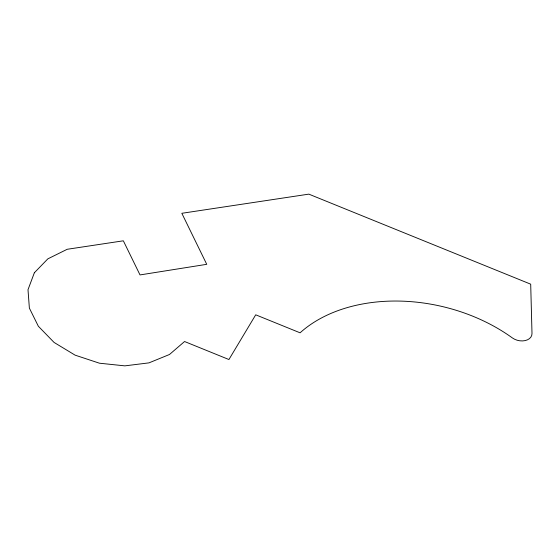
<?xml version="1.0" encoding="UTF-8"?>
<svg xmlns="http://www.w3.org/2000/svg" width="560" height="560" viewBox="0 0 560 560"><rect width="100%" height="100%" fill="white"/><g stroke="black" fill="none" stroke-linecap="round" stroke-linejoin="round"><path stroke-width="0.84" d="M34.356 272.762L28 289.709L29.372 308.112L38.346 326.249L54.075 342.433L75.103 355.152L99.463 363.209L124.873 365.862L148.974 362.866L169.505 354.487L184.555 341.523L228.928 359.527L255.71 314.811L300.083 332.815A147.112 102.928 13.2 0 1 512.33 337.897A12.117 8.477 13.2 0 0 525.189 340.585A12.117 8.477 13.2 0 0 532 333.459L530.698 284.172L308.833 194.138L181.832 213.297L206.745 264.32L140.007 274.925L123.347 240.807L67.207 249.277L47.845 258.853L34.356 272.762"/></g></svg>
